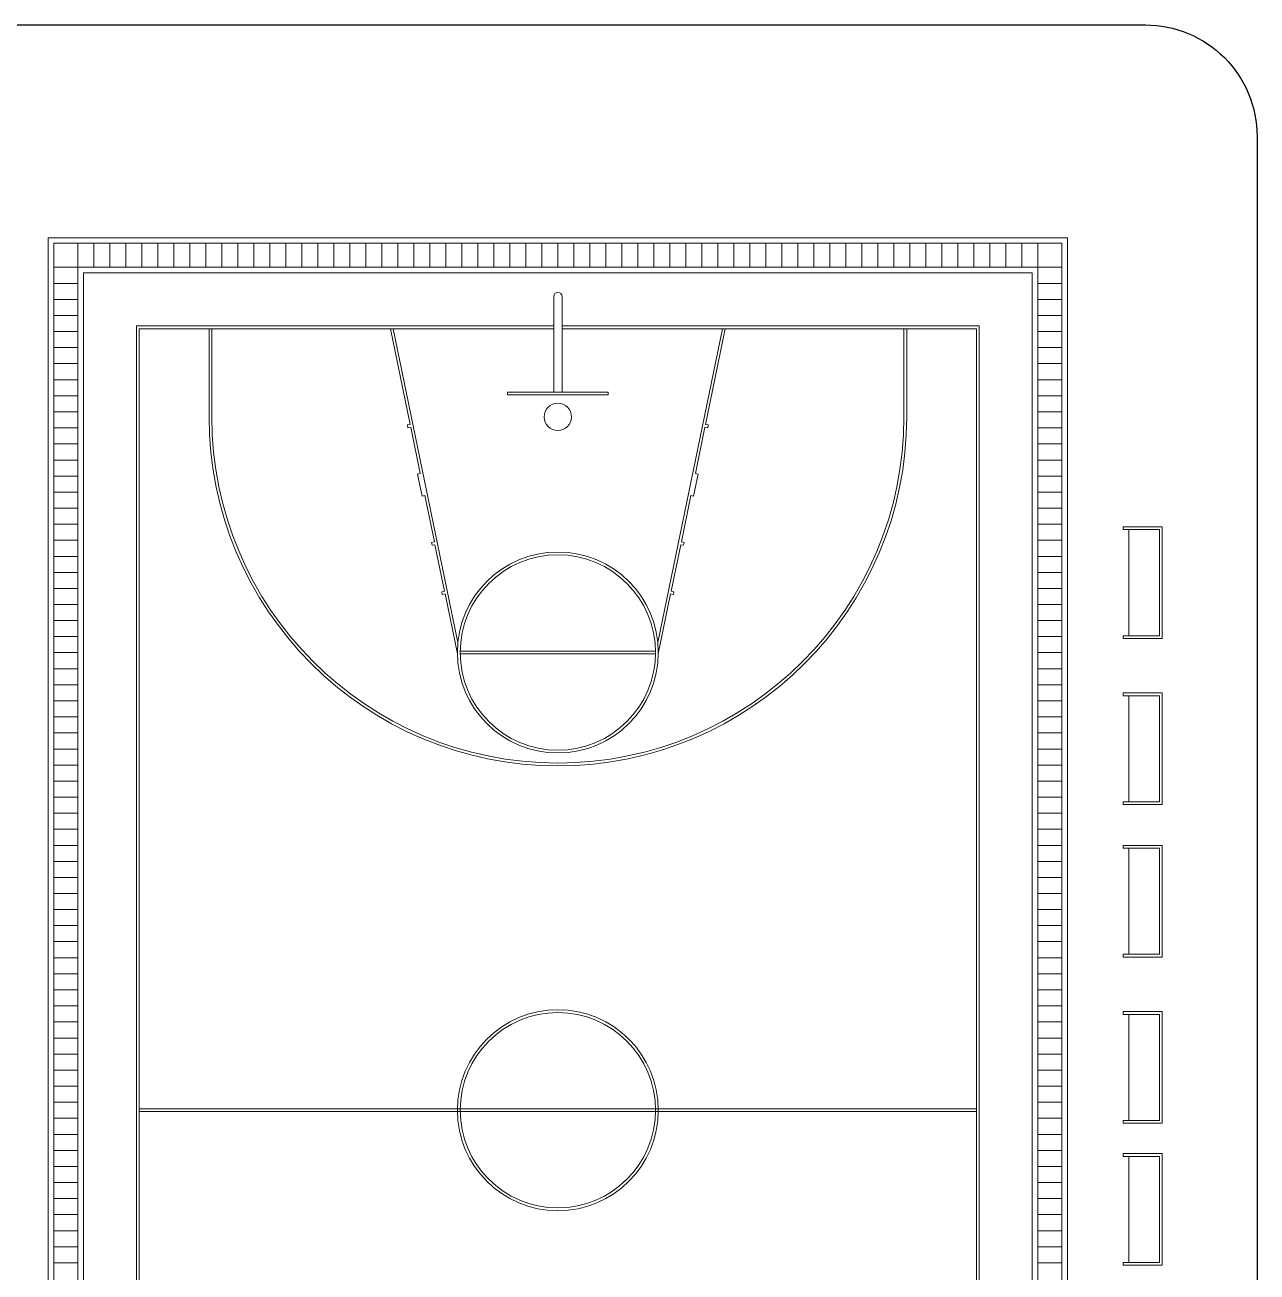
# Model space of a CAD drawing. Header units: metres. Extents: x 599 to 707, y 227 to 318.
# Drawn here: x 658.55 to 680.62, y 295.07 to 317.41 of the extents above; entities that cross this region are included whole.
import ezdxf

# ---------------------------------------------------------------- set-up
doc = ezdxf.new("R2010")
doc.units = ezdxf.units.M
doc.layers.get('0').update_dxf_attribs({"lineweight": 0})
for name, color, linetype, lineweight in [('banqueta', 252, 'Continuous', 9), ('gradas', 35, 'Continuous', 5), ('limiteterreno', 119, 'Continuous', 30), ('muretes', 2, 'Continuous', 20)]:
    doc.layers.add(name, color=color, linetype=linetype, lineweight=lineweight)

msp = doc.modelspace()

# ---------------------------------------------------------------- linework, layer by layer
for p, q in [((668.021, 312.544), (668.021, 310.834)), ((668.171, 312.544), (668.171, 310.834)), ((661.846, 311.969), (661.846, 310.389)), ((661.896, 311.969), (661.896, 310.389)), ((665.449, 310.255), (665.096, 311.969)), ((666.305, 306.348), (665.147, 311.969)), ((669.887, 306.348), (671.045, 311.969)), ((670.742, 310.255), (671.096, 311.969)), ((674.296, 311.969), (674.296, 310.389)), ((674.346, 311.969), (674.346, 310.389)), ((667.196, 310.834), (667.196, 310.784)), ((668.996, 310.834), (668.996, 310.784)), ((665.4, 310.245), (665.449, 310.255)), ((665.41, 310.196), (665.4, 310.245)), ((665.41, 310.196), (665.459, 310.206)), ((665.63, 309.373), (665.459, 310.206)), ((670.561, 309.373), (670.732, 310.206)), ((670.781, 310.196), (670.732, 310.206)), ((670.791, 310.245), (670.742, 310.255)), ((670.781, 310.196), (670.791, 310.245)), ((665.581, 309.363), (665.63, 309.373)), ((665.662, 308.971), (665.581, 309.363)), ((670.529, 308.971), (670.61, 309.363)), ((670.61, 309.363), (670.561, 309.373)), ((665.662, 308.971), (665.711, 308.981)), ((665.883, 308.149), (665.711, 308.981)), ((670.309, 308.149), (670.48, 308.981)), ((670.529, 308.971), (670.48, 308.981)), ((665.834, 308.139), (665.883, 308.149)), ((665.844, 308.09), (665.834, 308.139)), ((665.844, 308.09), (665.893, 308.1)), ((666.064, 307.267), (665.893, 308.1)), ((670.127, 307.267), (670.298, 308.1)), ((670.347, 308.09), (670.298, 308.1)), ((670.358, 308.139), (670.309, 308.149)), ((670.347, 308.09), (670.358, 308.139)), ((666.015, 307.257), (666.064, 307.267)), ((666.025, 307.208), (666.015, 307.257)), ((666.025, 307.208), (666.074, 307.218)), ((666.296, 306.144), (666.074, 307.218)), ((669.895, 306.144), (670.117, 307.218)), ((670.166, 307.208), (670.117, 307.218)), ((670.176, 307.257), (670.127, 307.267)), ((670.166, 307.208), (670.176, 307.257)), ((669.845, 306.194), (666.346, 306.194)), ((669.845, 306.144), (666.346, 306.144)), ((660.596, 297.994), (675.596, 297.994)), ((660.596, 297.944), (675.596, 297.944))]:
    msp.add_line(p, q)
for points in [[(668.021, 283.919), (660.546, 283.919), (660.546, 312.019)], [(660.546, 312.019), (668.021, 312.019)], [(668.021, 283.969), (660.596, 283.969), (660.596, 311.969)], [(660.596, 311.969), (668.021, 311.969)], [(668.171, 312.019), (675.646, 312.019), (675.646, 283.919), (668.171, 283.919)], [(668.171, 311.969), (675.596, 311.969), (675.596, 283.969), (668.171, 283.969)], [(668.996, 310.834), (667.196, 310.834)], [(668.996, 310.784), (667.196, 310.784)]]:
    msp.add_lwpolyline(points)
for centre, radius in [((668.096, 310.389), 0.245), ((668.096, 306.169), 1.8), ((668.096, 306.169), 1.75), ((668.096, 297.969), 1.8), ((668.096, 297.969), 1.75)]:
    msp.add_circle(centre, radius)
for centre, radius, start, end in [((668.096, 312.544), 0.075, 0, 180), ((668.096, 310.389), 6.25, 180, 270), ((668.096, 310.389), 6.2, 180, 270), ((668.096, 310.389), 6.25, 270, 0), ((668.096, 310.389), 6.2, 270, 0)]:
    msp.add_arc(centre, radius, start, end)
at = {"layer": 'banqueta'}
for p, q in [((659.496, 313.069), (659.496, 313.499)), ((659.782, 313.069), (659.782, 313.499)), ((660.069, 313.069), (660.069, 313.499)), ((660.356, 313.069), (660.356, 313.499)), ((660.642, 313.069), (660.642, 313.499)), ((660.929, 313.069), (660.929, 313.499)), ((661.216, 313.069), (661.216, 313.499)), ((661.502, 313.069), (661.502, 313.499)), ((661.789, 313.069), (661.789, 313.499)), ((662.076, 313.069), (662.076, 313.499)), ((662.362, 313.069), (662.362, 313.499)), ((662.649, 313.069), (662.649, 313.499)), ((662.936, 313.069), (662.936, 313.499)), ((663.222, 313.069), (663.222, 313.499)), ((663.509, 313.069), (663.509, 313.499)), ((663.796, 313.069), (663.796, 313.499)), ((664.082, 313.069), (664.082, 313.499)), ((664.369, 313.069), (664.369, 313.499)), ((664.656, 313.069), (664.656, 313.499)), ((664.942, 313.069), (664.942, 313.499)), ((665.229, 313.069), (665.229, 313.499)), ((665.516, 313.069), (665.516, 313.499)), ((665.802, 313.069), (665.802, 313.499)), ((666.089, 313.069), (666.089, 313.499)), ((666.376, 313.069), (666.376, 313.499)), ((666.662, 313.069), (666.662, 313.499)), ((666.949, 313.069), (666.949, 313.499)), ((667.236, 313.069), (667.236, 313.499)), ((667.522, 313.069), (667.522, 313.499)), ((667.809, 313.069), (667.809, 313.499)), ((668.096, 313.069), (668.096, 313.499)), ((668.096, 313.069), (668.096, 313.499)), ((668.382, 313.069), (668.382, 313.499)), ((668.669, 313.069), (668.669, 313.499)), ((668.956, 313.069), (668.956, 313.499)), ((669.242, 313.069), (669.242, 313.499)), ((669.529, 313.069), (669.529, 313.499)), ((669.816, 313.069), (669.816, 313.499)), ((670.102, 313.069), (670.102, 313.499)), ((670.389, 313.069), (670.389, 313.499)), ((670.676, 313.069), (670.676, 313.499)), ((670.962, 313.069), (670.962, 313.499)), ((671.249, 313.069), (671.249, 313.499)), ((671.536, 313.069), (671.536, 313.499)), ((671.822, 313.069), (671.822, 313.499)), ((672.109, 313.069), (672.109, 313.499)), ((672.396, 313.069), (672.396, 313.499)), ((672.682, 313.069), (672.682, 313.499)), ((672.969, 313.069), (672.969, 313.499)), ((673.256, 313.069), (673.256, 313.499)), ((673.542, 313.069), (673.542, 313.499)), ((673.829, 313.069), (673.829, 313.499)), ((674.116, 313.069), (674.116, 313.499)), ((674.402, 313.069), (674.402, 313.499)), ((674.689, 313.069), (674.689, 313.499)), ((674.976, 313.069), (674.976, 313.499)), ((675.262, 313.069), (675.262, 313.499)), ((675.549, 313.069), (675.549, 313.499)), ((675.836, 313.069), (675.836, 313.499)), ((676.122, 313.069), (676.122, 313.499)), ((676.409, 313.069), (676.409, 313.499)), ((676.696, 313.069), (676.696, 313.499)), ((659.496, 313.069), (659.066, 313.069)), ((676.696, 313.069), (677.126, 313.069)), ((659.496, 312.781), (659.066, 312.781)), ((676.696, 312.781), (677.126, 312.781)), ((659.496, 312.493), (659.066, 312.493)), ((676.696, 312.493), (677.126, 312.493)), ((659.496, 312.206), (659.066, 312.206)), ((676.696, 312.206), (677.126, 312.206)), ((659.496, 311.918), (659.066, 311.918)), ((676.696, 311.918), (677.126, 311.918)), ((659.496, 311.631), (659.066, 311.631)), ((676.696, 311.631), (677.126, 311.631)), ((659.496, 311.343), (659.066, 311.343)), ((676.696, 311.343), (677.126, 311.343)), ((659.496, 311.055), (659.066, 311.055)), ((676.696, 311.055), (677.126, 311.055)), ((659.496, 310.768), (659.066, 310.768)), ((676.696, 310.768), (677.126, 310.768)), ((659.496, 310.48), (659.066, 310.48)), ((676.696, 310.48), (677.126, 310.48)), ((659.496, 310.192), (659.066, 310.192)), ((676.696, 310.192), (677.126, 310.192)), ((659.496, 309.905), (659.066, 309.905)), ((676.696, 309.905), (677.126, 309.905)), ((659.496, 309.617), (659.066, 309.617)), ((676.696, 309.617), (677.126, 309.617)), ((659.496, 309.33), (659.066, 309.33)), ((676.696, 309.33), (677.126, 309.33)), ((659.496, 309.042), (659.066, 309.042)), ((676.696, 309.042), (677.126, 309.042)), ((659.496, 308.754), (659.066, 308.754)), ((676.696, 308.754), (677.126, 308.754)), ((659.496, 308.467), (659.066, 308.467)), ((676.696, 308.467), (677.126, 308.467)), ((659.496, 308.179), (659.066, 308.179)), ((676.696, 308.179), (677.126, 308.179)), ((659.496, 307.891), (659.066, 307.891)), ((676.696, 307.891), (677.126, 307.891)), ((659.496, 307.604), (659.066, 307.604)), ((676.696, 307.604), (677.126, 307.604)), ((659.496, 307.316), (659.066, 307.316)), ((676.696, 307.316), (677.126, 307.316)), ((659.496, 307.029), (659.066, 307.029)), ((676.696, 307.029), (677.126, 307.029)), ((659.496, 306.741), (659.066, 306.741)), ((676.696, 306.741), (677.126, 306.741)), ((659.496, 306.453), (659.066, 306.453)), ((676.696, 306.453), (677.126, 306.453)), ((659.496, 306.166), (659.066, 306.166)), ((676.696, 306.166), (677.126, 306.166)), ((659.496, 305.878), (659.066, 305.878)), ((676.696, 305.878), (677.126, 305.878)), ((659.496, 305.591), (659.066, 305.591)), ((676.696, 305.591), (677.126, 305.591)), ((659.496, 305.303), (659.066, 305.303)), ((676.696, 305.303), (677.126, 305.303)), ((659.496, 305.015), (659.066, 305.015)), ((676.696, 305.015), (677.126, 305.015)), ((659.496, 304.728), (659.066, 304.728)), ((676.696, 304.728), (677.126, 304.728)), ((659.496, 304.44), (659.066, 304.44)), ((676.696, 304.44), (677.126, 304.44)), ((659.496, 304.152), (659.066, 304.152)), ((676.696, 304.152), (677.126, 304.152)), ((659.496, 303.865), (659.066, 303.865)), ((676.696, 303.865), (677.126, 303.865)), ((659.496, 303.577), (659.066, 303.577)), ((676.696, 303.577), (677.126, 303.577)), ((659.496, 303.29), (659.066, 303.29)), ((676.696, 303.29), (677.126, 303.29)), ((659.496, 303.002), (659.066, 303.002)), ((676.696, 303.002), (677.126, 303.002)), ((659.496, 302.714), (659.066, 302.714)), ((676.696, 302.714), (677.126, 302.714)), ((659.496, 302.427), (659.066, 302.427)), ((676.696, 302.427), (677.126, 302.427)), ((659.496, 302.139), (659.066, 302.139)), ((676.696, 302.139), (677.126, 302.139)), ((659.496, 301.851), (659.066, 301.851)), ((676.696, 301.851), (677.126, 301.851)), ((659.496, 301.564), (659.066, 301.564)), ((676.696, 301.564), (677.126, 301.564)), ((659.496, 301.276), (659.066, 301.276)), ((676.696, 301.276), (677.126, 301.276)), ((659.496, 300.989), (659.066, 300.989)), ((676.696, 300.989), (677.126, 300.989)), ((659.496, 300.701), (659.066, 300.701)), ((676.696, 300.701), (677.126, 300.701)), ((659.496, 300.413), (659.066, 300.413)), ((676.696, 300.413), (677.126, 300.413)), ((659.496, 300.126), (659.066, 300.126)), ((676.696, 300.126), (677.126, 300.126)), ((659.496, 299.838), (659.066, 299.838)), ((676.696, 299.838), (677.126, 299.838)), ((659.496, 299.551), (659.066, 299.551)), ((676.696, 299.551), (677.126, 299.551)), ((659.496, 299.263), (659.066, 299.263)), ((676.696, 299.263), (677.126, 299.263)), ((659.496, 298.975), (659.066, 298.975)), ((676.696, 298.975), (677.126, 298.975)), ((659.496, 298.688), (659.066, 298.688)), ((676.696, 298.688), (677.126, 298.688)), ((659.496, 298.4), (659.066, 298.4)), ((676.696, 298.4), (677.126, 298.4)), ((659.496, 298.112), (659.066, 298.112)), ((676.696, 298.112), (677.126, 298.112)), ((659.496, 297.825), (659.066, 297.825)), ((676.696, 297.825), (677.126, 297.825)), ((659.496, 297.537), (659.066, 297.537)), ((676.696, 297.537), (677.126, 297.537)), ((659.496, 297.25), (659.066, 297.25)), ((676.696, 297.25), (677.126, 297.25)), ((659.496, 296.962), (659.066, 296.962)), ((676.696, 296.962), (677.126, 296.962)), ((659.496, 296.674), (659.066, 296.674)), ((676.696, 296.674), (677.126, 296.674)), ((659.496, 296.387), (659.066, 296.387)), ((676.696, 296.387), (677.126, 296.387)), ((659.496, 296.099), (659.066, 296.099)), ((676.696, 296.099), (677.126, 296.099)), ((659.496, 295.811), (659.066, 295.811)), ((676.696, 295.811), (677.126, 295.811)), ((659.496, 295.524), (659.066, 295.524)), ((676.696, 295.524), (677.126, 295.524)), ((659.496, 295.236), (659.066, 295.236)), ((676.696, 295.236), (677.126, 295.236))]:
    msp.add_line(p, q, dxfattribs=at)
at = {"layer": 'gradas'}
for p, q in [((678.225, 308.42), (678.225, 308.37)), ((678.925, 308.42), (678.225, 308.42)), ((678.875, 308.37), (678.225, 308.37)), ((678.325, 308.37), (678.325, 306.47)), ((678.875, 306.47), (678.875, 308.37)), ((678.925, 306.42), (678.925, 308.42)), ((678.225, 306.47), (678.225, 306.42)), ((678.225, 306.47), (678.875, 306.47)), ((678.225, 306.42), (678.925, 306.42)), ((678.925, 305.444), (678.225, 305.444)), ((678.225, 305.444), (678.225, 305.394)), ((678.925, 303.444), (678.925, 305.444)), ((678.875, 305.394), (678.225, 305.394)), ((678.325, 305.394), (678.325, 303.494)), ((678.875, 303.494), (678.875, 305.394)), ((678.225, 303.494), (678.875, 303.494)), ((678.225, 303.494), (678.225, 303.444)), ((678.225, 303.444), (678.925, 303.444)), ((678.925, 302.712), (678.225, 302.712)), ((678.225, 302.712), (678.225, 302.662)), ((678.875, 302.662), (678.225, 302.662)), ((678.325, 302.662), (678.325, 300.762)), ((678.875, 300.762), (678.875, 302.662)), ((678.925, 300.712), (678.925, 302.712)), ((678.225, 300.762), (678.875, 300.762)), ((678.225, 300.762), (678.225, 300.712)), ((678.225, 300.712), (678.925, 300.712)), ((678.225, 299.736), (678.225, 299.686)), ((678.925, 299.736), (678.225, 299.736)), ((678.875, 299.686), (678.225, 299.686)), ((678.325, 299.686), (678.325, 297.786)), ((678.875, 297.786), (678.875, 299.686)), ((678.925, 297.736), (678.925, 299.736)), ((678.225, 297.786), (678.225, 297.736)), ((678.225, 297.786), (678.875, 297.786)), ((678.225, 297.736), (678.925, 297.736)), ((678.925, 297.192), (678.225, 297.192)), ((678.225, 297.192), (678.225, 297.142)), ((678.875, 297.142), (678.225, 297.142)), ((678.325, 297.142), (678.325, 295.242)), ((678.875, 295.242), (678.875, 297.142)), ((678.925, 295.192), (678.925, 297.192)), ((678.225, 295.242), (678.875, 295.242)), ((678.225, 295.242), (678.225, 295.192)), ((678.225, 295.192), (678.925, 295.192))]:
    msp.add_line(p, q, dxfattribs=at)
at = {"layer": 'limiteterreno'}
msp.add_lwpolyline([(647.709, 317.411), (678.623, 317.411, -0.414214), (680.623, 315.411), (680.623, 226.611)], format="xyb", dxfattribs=at)
at = {"layer": 'muretes'}
for p, q in [((658.966, 282.339), (658.966, 313.599)), ((658.966, 313.599), (677.226, 313.599)), ((659.066, 282.439), (659.066, 313.499)), ((659.066, 313.499), (677.126, 313.499)), ((677.126, 313.499), (677.126, 282.439)), ((677.226, 313.599), (677.226, 282.339)), ((659.496, 282.869), (659.496, 313.069)), ((659.496, 313.069), (676.696, 313.069)), ((676.696, 313.069), (676.696, 282.869)), ((659.596, 282.969), (659.596, 312.969)), ((659.596, 312.969), (676.596, 312.969)), ((676.596, 312.969), (676.596, 282.969))]:
    msp.add_line(p, q, dxfattribs=at)

doc.saveas('drawing.dxf')
